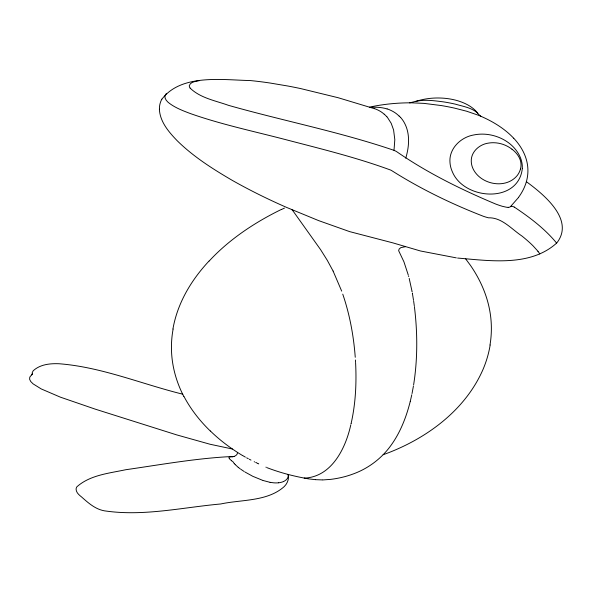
<?xml version="1.0" encoding="UTF-8"?>
<svg xmlns="http://www.w3.org/2000/svg" width="592" height="592" viewBox="0 0 592 592"><rect width="100%" height="100%" fill="white"/><g stroke="black" fill="none" stroke-linecap="round" stroke-linejoin="round"><path stroke-width="0.89" d="M457.594 258.053C489.998 260.783 530.195 266.866 556.495 243.208M413.616 384.881C417.7 359.004 417.604 332.549 414.393 306.582M508.106 207.363A7.311 4.218 0 0 1 506.219 207.178L502.519 206.349A49.328 28.483 0 0 1 499.737 205.476L499.352 205.35A95.926 55.382 0 0 1 495.689 204.04C461.161 189.536 427.15 172.797 396.366 151.448A22.607 13.054 0 0 0 395.737 151.13L394.006 150.338L394.812 139.675L393.591 129.966L391.208 123.321L387.494 117.482A51.223 29.57 0 0 0 387.02 116.92M413.438 385.991L412.039 393.539M172.923 329.034L173.375 326.614A314.863 181.788 0 0 1 209.006 261.065M411.795 394.716L410.278 401.302M351.182 423.221C355.644 403.396 356.621 382.92 355.592 362.674M351.123 423.465L351.004 423.961M350.775 424.938C345.691 448.114 331.942 476.094 305.635 478.04A22.992 13.276 0 0 1 304.236 478.114L308.025 478.78M410.256 401.391C406.896 414.792 402.072 427.935 394.775 439.715A199.578 115.225 0 0 1 391.038 445.288C381.618 458.497 368.076 468.657 352.788 474.111A67.059 38.717 0 0 1 330.773 479.365L322.958 479.927M556.495 243.312C575.535 219.817 543.093 193.969 526.392 181.685M511.925 149.177C506.752 145.158 500.284 142.842 493.721 142.724A16.672 9.627 0 0 0 488.644 143.079C479.564 144.204 470.781 151.826 471.276 161.498A51.978 30.007 0 0 0 473.785 170.2C482.14 184.956 506.204 189.211 517.312 175.41A46.132 26.633 0 0 0 519.835 170.962L520.449 169.157M405.735 158.197C409.279 146.572 410.278 133.037 404.047 122.226A58.319 33.67 0 0 0 400.821 117.704M32.234 374.433L32.575 373.878L31.628 374.906L32.175 374.536L32.242 372.664L33.093 370.932A7.385 4.262 0 0 1 33.692 370.333C40.552 364.354 50.194 363.392 58.934 363.74C101.535 366.988 141.688 384.067 182.817 394.205M161.912 99.167C181.344 73.467 222.999 80.061 250.238 80.549A240.145 138.646 0 0 1 269.848 82.991L288.015 86.047A358.693 207.089 0 0 1 300.536 88.548L338.143 97.717L374.521 108.699M287.386 478.366L287.49 478.195A15.496 8.947 0 0 0 288.208 475.08L288.193 474.703M518.451 197.565L510.422 206.682M31.391 375.128L29.792 377.126L29.6 379.257L30.732 381.507L33.1 383.875L41.211 388.922L60.428 397.173L95.275 409.153L176.697 434.891L210.064 444.252L232.419 449.002M281.385 209.553L284.486 208.088M283.376 481.585L283.072 481.71A11.485 6.63 0 0 1 278.447 482.798M415.939 101.395C424.989 99.234 434.454 100.766 443.549 101.891A101.994 58.889 0 0 1 455.529 104.199C463.055 106.412 471.698 107.67 477.685 113.146A27.276 15.747 0 0 0 479.328 115.018L480.808 116.254M229.674 457.039L230.939 456.846A5.809 3.352 0 0 0 232.545 456.809M369.623 107.108L375.476 105.946A117.63 67.917 0 0 1 411.418 102.816L423.939 103.378L441.158 105.539A153.38 88.556 0 0 1 454.56 108.129L466.659 111.229L478.351 115.225A117.209 67.673 0 0 1 512.909 137.425L513.686 138.239M232.737 456.78L233.914 456.476A6.815 3.937 0 0 0 234.987 456.018L235.631 455.64A7.319 4.225 0 0 0 236.297 455.115L236.622 454.782A7.444 4.299 0 0 0 237.399 452.458M199.474 80.623C195.989 81.274 190.173 81.859 189.285 85.714A10.36 5.987 0 0 0 190.143 88.075M409.62 102.897L419.173 100.418A43.497 25.116 0 0 1 458.77 101.069L461.782 102.142A43.564 25.153 0 0 1 477.677 113.146M278.388 482.813L277.53 482.88A15.999 9.235 0 0 1 273.445 482.791L270.1 482.332M370.659 107.441L371.761 107.352A25.93 14.97 0 0 1 384.822 108.321L387.05 108.972M234.069 456.417C197.669 458.008 161.697 464.55 125.689 469.737C109.017 473.304 90.088 475.013 76.901 486.787A12.661 7.311 0 0 0 76.094 489.229C76.19 492.64 79.136 495.023 81.585 496.977C88.807 503.4 96.318 510.163 106.604 511.133C144.685 516.32 182.832 507.388 220.712 503.977C241.573 499.47 267.458 501.698 284.323 486.491C287.416 483.472 289.362 478.484 288.237 474.51M322.588 479.927L315.388 479.661M405.513 246.679L400.851 247.619L399.178 249.01L398.631 250.645L403.936 261.827L408.362 275.302M315.314 479.653L308.447 478.847M456.336 257.875L420.483 250.986L392.822 242.861L349.65 231.62L318.644 220.616L286.639 207.429A567.01 327.361 0 0 1 232.419 180.456C212.861 169.031 193.488 156.769 177.267 140.8C168.898 132.142 159.981 121.863 159.381 109.239M269.893 482.295L263.1 480.504M394.006 150.338C339.83 131.868 283.531 120.923 228.534 105.354C215.51 100.677 200.333 98.087 190.106 88.09M262.744 480.386L253.102 476.434M265.897 467.14L266.304 467.317M258.312 463.691L258.741 463.899M257.446 463.284L257.875 463.492M256.58 462.87L257.009 463.077M255.707 462.456L256.144 462.663M254.19 461.708L254.627 461.923M252.555 476.168L244.955 472.002M514.263 207.059C529.307 217.094 544.048 228.149 555.762 242.039A25.56 14.756 0 0 1 556.302 242.824L556.443 243.09M250.964 460.095L249.299 459.237M248.285 458.696L246.649 457.823M245.377 457.113L242.616 455.529M244.156 471.506L240.818 469.278M231.738 460.872L232.982 461.723A19.973 11.529 0 0 0 233.374 462.367L234.18 463.455M240.197 468.834L238.25 467.347M231.59 460.754L229.511 458.889M238.139 467.251L235.224 464.616M384.275 114.175L386.872 116.75M399.193 116.017L400.651 117.534M210.293 431.006C199.859 420.905 190.779 409.346 183.986 396.492M291.96 209.746L292.796 210.656M235.046 464.431L234.269 463.558M292.907 210.789L320.612 249.676L327.265 260.28L333.089 271.032M538.084 251.363L533.037 245.828A189.211 109.239 0 0 0 528.73 241.773L527.923 241.055A241.033 139.157 0 0 0 522.026 236.09C511.51 229.104 501.831 217.345 488.496 217.812A48.588 28.053 0 0 1 483.464 216.317C451.585 203.959 420.512 188.855 391.615 170.563A31.42 18.137 0 0 0 390.787 170.119C357.287 157.783 322.455 149.199 287.919 140.223C255.433 131.646 222.37 124.808 190.617 113.649C183.254 110.874 175.728 108.047 169.371 103.304C166.537 101.313 162.933 97.058 166.145 93.78A11.418 6.593 0 0 1 166.485 93.447M465.453 258.6L470.448 265.364A296.252 171.044 0 0 1 489.991 345.003M333.111 271.077L341.695 291.138M342.753 294.143C349.731 314.5 353.646 335.842 355.252 357.279M408.628 276.264L408.732 276.656M409.183 278.395L411.936 290.909M412.076 291.671L412.01 291.286M412.395 293.395L412.321 293.01M412.461 293.78L413.527 300.299M413.653 301.143L414.289 305.753M355.437 359.988L355.555 362.008M537.921 251.422A18.655 10.774 0 0 1 539.749 253.975M508.202 207.333A2.642 1.524 0 0 0 509.964 207L510.141 206.837A2.472 1.428 0 0 1 511.962 206.275A5.52 3.189 0 0 1 514.204 207.089M374.595 108.632A29.778 17.19 0 0 1 384.156 114.212M387.168 108.861A33.004 19.055 0 0 1 399.023 116.069M511.947 149.169A45.562 26.307 0 0 1 520.435 169.149M229.378 458.615A3.841 2.213 0 0 1 229 457.305M383.12 454.715A160.262 92.53 0 0 0 389.817 452.221C429.148 436.63 465.971 408.85 483.131 369.186A292.485 168.868 0 0 0 490.154 345.01M209.176 261.042A303.748 175.365 0 0 1 281.281 209.487M183.823 396.522A299.478 172.901 0 0 1 173.123 329.041M242.15 455.307A232.064 133.977 0 0 1 210.367 430.976M304.258 478.07A151.374 87.394 0 0 1 267.073 467.695M513.723 138.232A118.407 68.361 0 0 1 518.385 197.55M287.068 478.81A11.951 6.904 0 0 1 283.834 481.385M159.433 109.239A55.811 32.227 0 0 1 161.823 99.153M522.329 168.498C518.414 203.855 464.135 200.155 452.399 171.887A76.198 43.993 0 0 1 450.001 162.674C448.677 148.814 460.665 137.211 473.674 134.983A24.672 14.245 0 0 1 484.478 134.184C499.034 134.983 513.797 143.101 519.998 156.673A76.22 44 0 0 1 522.285 165.612L522.329 168.498"/></g></svg>
